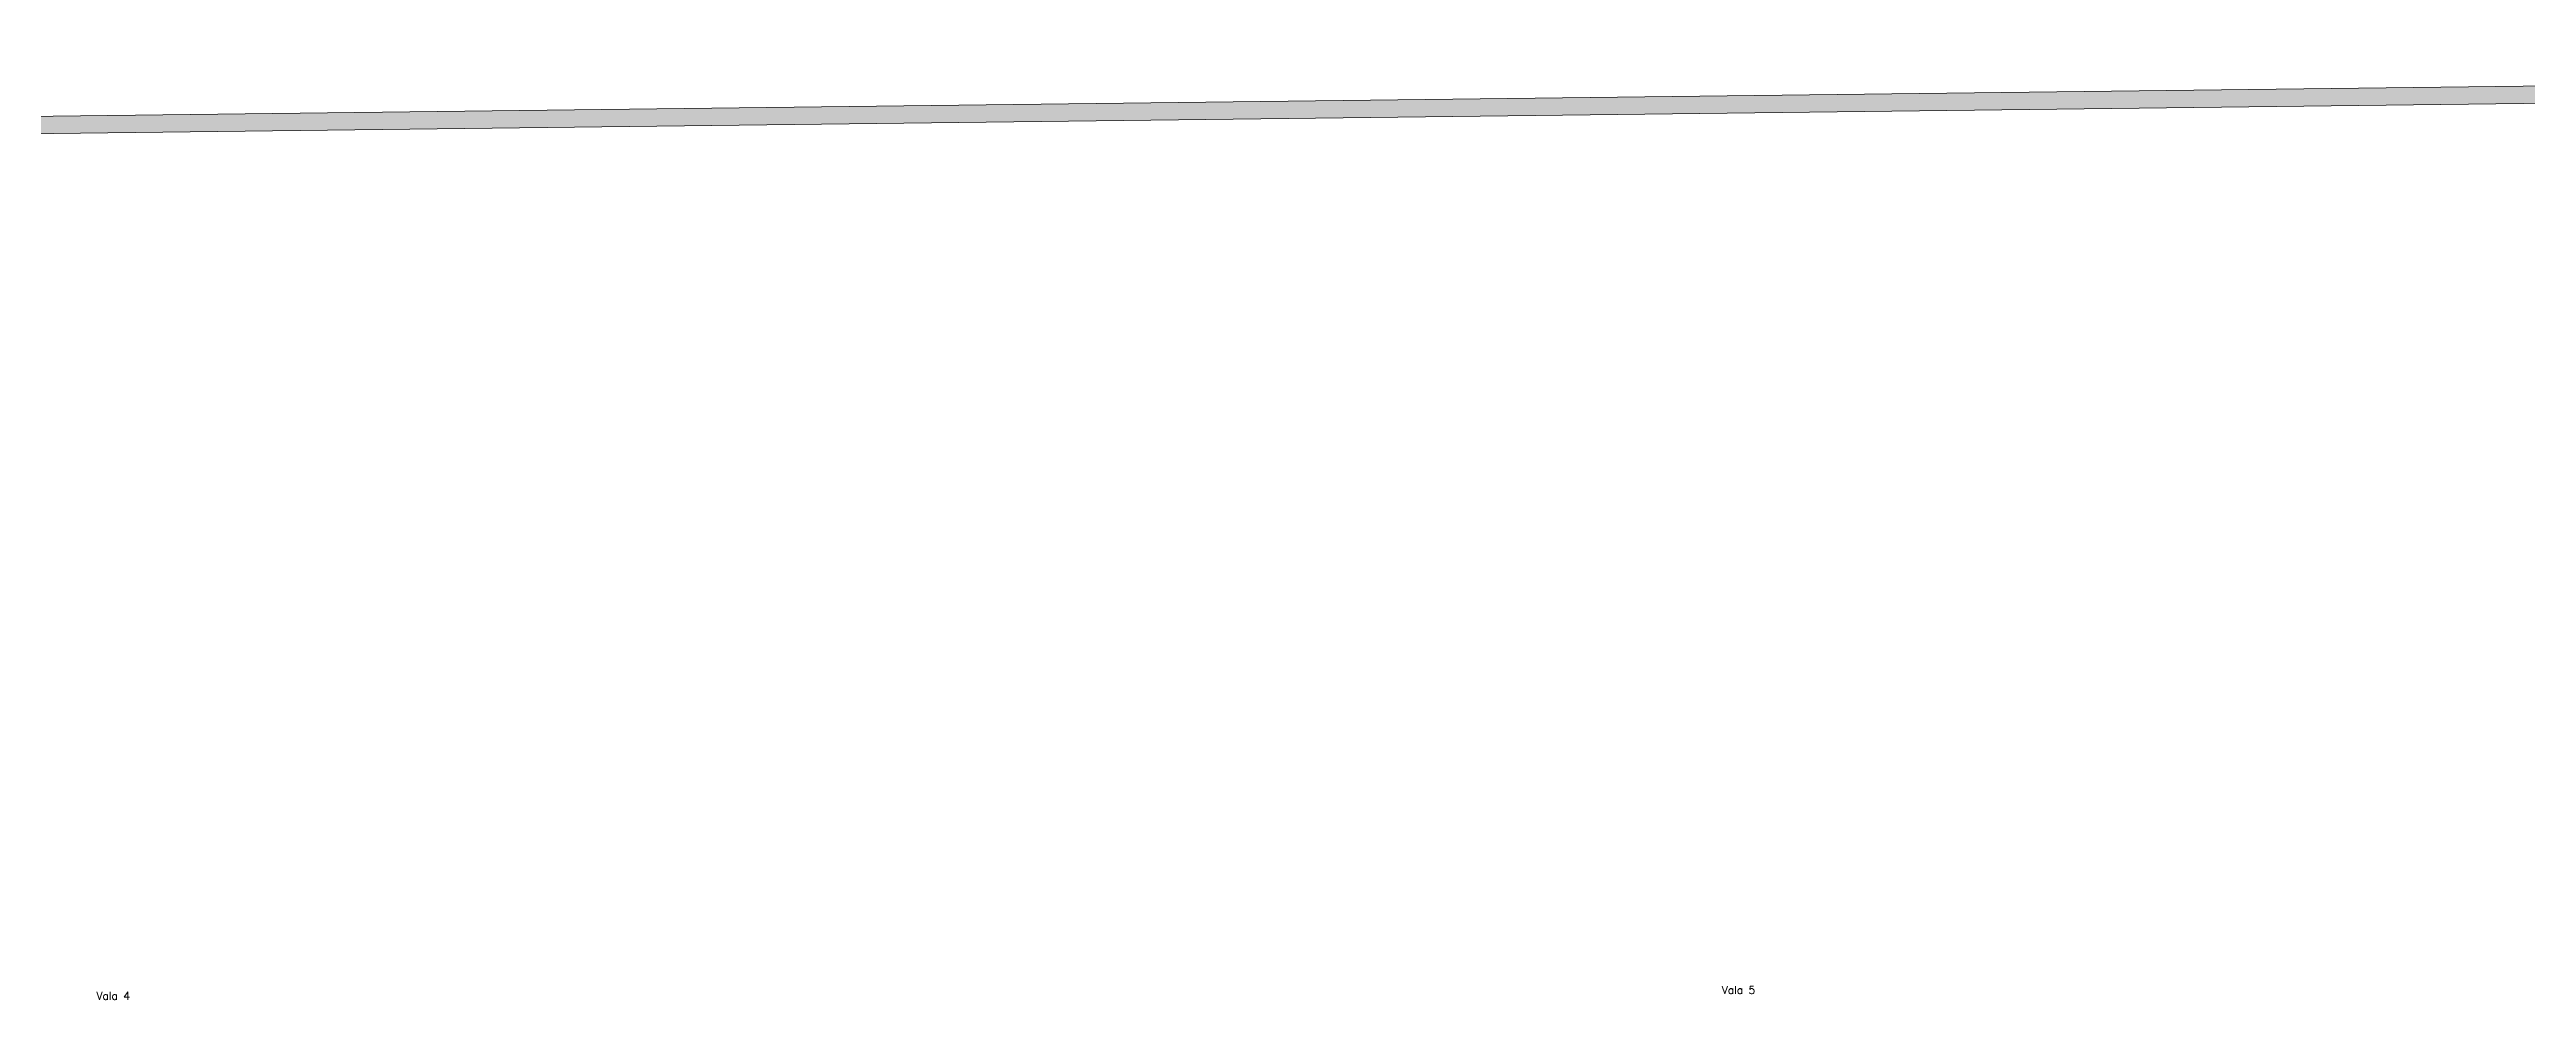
# Model space of a CAD drawing. Extents: x 0 to 11638, y -6007 to 0.
# Drawn here: x 10350.82 to 10379.37, y -5578.95 to -5567.98 of the extents above; entities that cross this region are included whole.
import ezdxf

# ---------------------------------------------------------------- set-up
doc = ezdxf.new("R2010")
doc.units = 0
doc.layers.add('ARQ - Alvenaria Alta', color=251, linetype='CONTINUOUS', lineweight=13)
doc.layers.add('ARQ - Cotas', color=1, linetype='CONTINUOUS')
doc.layers.add('ARQ - Desnível Terreno', color=14, linetype='CONTINUOUS')
doc.styles.add('ROMANS', font='romans.shx', dxfattribs={"height": 0.3})

msp = doc.modelspace()

# ---------------------------------------------------------------- hatches: boundary and pattern name
at = {"layer": 'ARQ - Cotas', "lineweight": -2}
h = msp.add_hatch(color=7, dxfattribs=at)
h.dxf.hatch_style = 1
edge = h.paths.add_edge_path()
edge.add_line((10413.801, -5568.178), (10413.801, -5599.764))
edge.add_line((10413.801, -5599.764), (10414.001, -5599.764))
edge.add_line((10414.001, -5599.764), (10414.001, -5567.975))
edge.add_line((10414.001, -5567.975), (10314.517, -5569.184))
edge.add_line((10314.517, -5569.184), (10314.717, -5592.707))
edge.add_arc((10318.479, -5592.707), 3.762, 180, 236.9357)
edge.add_line((10316.427, -5595.86), (10316.47, -5595.868))
edge.add_line((10316.47, -5595.868), (10316.507, -5595.673))
edge.add_arc((10318.479, -5592.707), 3.562, 179.9865, 236.3823, ccw=False)
edge.add_line((10314.917, -5592.706), (10314.719, -5569.382))
edge.add_line((10314.719, -5569.382), (10413.801, -5568.178))
h.paths.add_polyline_path([(10413.889, -5598.013), (10413.889, -5597.919)], flags=16)

# ---------------------------------------------------------------- linework, layer by layer
at = {"layer": 'ARQ - Alvenaria Alta'}
for p, q in [((10414.001, -5567.975), (10314.517, -5569.184)), ((10413.801, -5568.178), (10314.719, -5569.382))]:
    msp.add_line(p, q, dxfattribs=at)

# ---------------------------------------------------------------- texts
at = {"layer": 'ARQ - Desnível Terreno', "linetype": 'ByBlock', "char_height": 0.09, "attachment_point": 3, "style": 'ROMANS'}
for s, insert in [('Vala 4', (10351.751, -5578.843)), ('Vala 5', (10370.483, -5578.775))]:
    msp.add_mtext_dynamic_manual_height_columns(s, width=1.97206, gutter_width=18, heights=[0], dxfattribs=dict(at, insert=insert))

doc.saveas('drawing.dxf')
